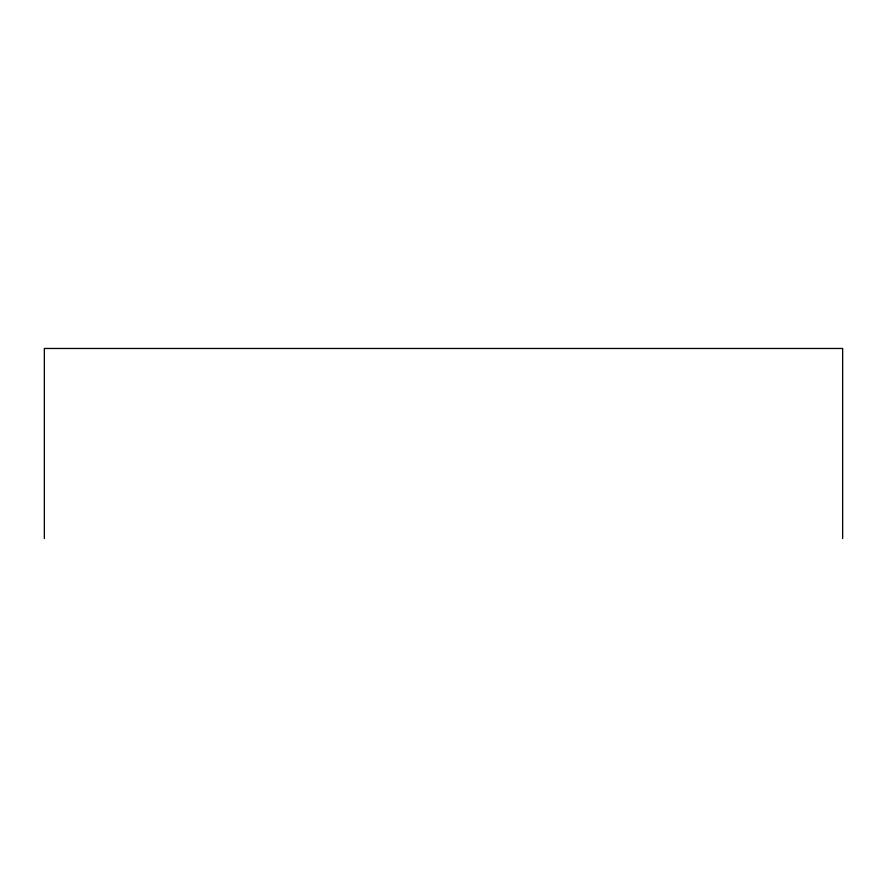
<?xml version="1.0" encoding="UTF-8"?>
<svg xmlns="http://www.w3.org/2000/svg" width="887" height="887" viewBox="0 0 887 887"><rect width="100%" height="100%" fill="white"/><g stroke="black" fill="none" stroke-linecap="round" stroke-linejoin="round"><path stroke-width="1.33" d="M842.65 538.531L842.65 348.469L44.35 348.469L44.35 538.531"/></g></svg>
